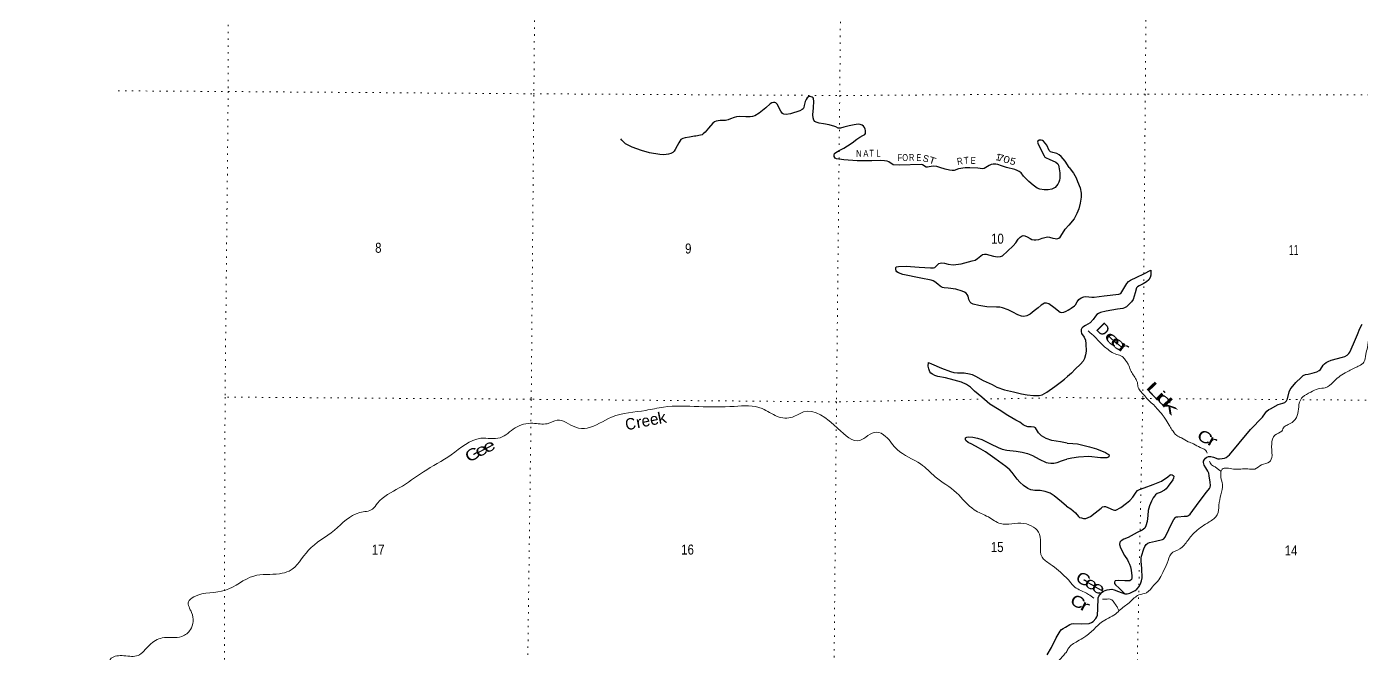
# Model space of a CAD drawing. Header units: feet. Extents: x -1048576 to 137166, y -268550 to 2097152.
# Drawn here: x -201786 to -178479, y 342843 to 353792 of the extents above; entities that cross this region are included whole.
import ezdxf
from ezdxf.enums import TextEntityAlignment as Align

# ---------------------------------------------------------------- set-up
doc = ezdxf.new("R2010")
doc.units = ezdxf.units.FT
doc.header["$LTSCALE"] = 80
doc.linetypes.add('DOTTED', pattern=[1.5, 0.3, -1.2])
for name, color, linetype, lineweight in [('29', 7, 'Continuous', 25), ('39', 7, 'Continuous', 13), ('7', 7, 'DOTTED', 13)]:
    doc.layers.add(name, color=color, linetype=linetype, lineweight=lineweight)
doc.layers.add('30', color=7, linetype='Continuous')
doc.layers.add('41', color=7, linetype='Continuous')

msp = doc.modelspace()

# ---------------------------------------------------------------- linework, layer by layer
at = {"layer": '29'}
for points in [[(-187656.86, 351596.31), (-187599.83, 351627.69), (-187516.41, 351668.4), (-187449.1, 351710.05), (-187372.18, 351763.94), (-187287.88, 351823.88), (-187235.43, 351861.35), (-187184.85, 351889.44), (-187151.1, 351909.17), (-187139.9, 351923.16), (-187136.15, 351943.77), (-187135.85, 351975.58), (-187141.77, 352003.71), (-187153.05, 352032.43), (-187169.87, 352052.41), (-187194.79, 352069.48), (-187229.81, 352084.25), (-187263.53, 352089.87), (-187335.87, 352079.89), (-187420.97, 352059.07), (-187514.15, 352038.39), (-187574.98, 352021.21), (-187596.95, 352016.82), (-187615.36, 352019.86), (-187655.02, 352044.92), (-187673.75, 352050.54), (-187769.28, 352074.89), (-187868.56, 352093.62), (-187947.23, 352108.6), (-187999.68, 352121.72), (-188022.16, 352136.7), (-188037.15, 352159.18), (-188050.26, 352200.39), (-188055.36, 352251.36), (-188047.18, 352376.47), (-188041.23, 352489.5), (-188044.51, 352534), (-188052.13, 352546.93), (-188068.27, 352560.65), (-188085.85, 352567.53), (-188104.44, 352569.33), (-188134.55, 352565.66), (-188153.2, 352549.93), (-188173.89, 352520.7), (-188188.63, 352483.85), (-188205.97, 352413.43), (-188216.61, 352381.29), (-188228.21, 352357.74), (-188243.45, 352345.37), (-188284.21, 352321.8), (-188444.5, 352269.9), (-188525.4, 352259.11), (-188561.63, 352262.21), (-188584.11, 352277.19), (-188613.24, 352315.1), (-188652.52, 352378.38), (-188675.8, 352433.31), (-188689.01, 352451.39), (-188703.6, 352460.03), (-188722.72, 352468.25), (-188741.79, 352468.74), (-188775.17, 352462.63), (-188802.73, 352445.5), (-188880.62, 352374.06), (-188995.2, 352281), (-189070.67, 352233.76), (-189110.47, 352221), (-189151.71, 352214.9), (-189228.33, 352218.18), (-189343.32, 352220.08), (-189391.45, 352219.13), (-189428.32, 352205.32), (-189493.29, 352182.15), (-189537.56, 352164.81), (-189582.53, 352155.34), (-189673.41, 352150.78), (-189746.18, 352143.9), (-189775.45, 352131.09), (-189801.3, 352106.43), (-189879.5, 352016.81), (-189937.12, 351951.1), (-189970.26, 351917.55), (-189990.86, 351902.56), (-190018.81, 351893.86), (-190097.72, 351881.02), (-190121.6, 351876.31)], [(-190121.6, 351876.31), (-190211.1, 351858.65), (-190285.92, 351849.78), (-190329.9, 351840.75), (-190359.87, 351818.27), (-190398.35, 351764.77), (-190427.48, 351712.73), (-190460.89, 351646.61), (-190477.88, 351617.84), (-190504.11, 351595.37), (-190537.82, 351574.76), (-190577.36, 351561.67), (-190657.71, 351554.16), (-190726.71, 351560.09), (-190911.89, 351587.39), (-191050.47, 351626.04), (-191214.9, 351687.33), (-191328.3, 351745.23), (-191365.77, 351777.07), (-191390.4, 351809.42), (-191410.16, 351833.99)], [(-183578.25, 351329.42), (-183647.94, 351439.25), (-183721.17, 351523.29), (-183754.91, 351553.54), (-183796.97, 351575.04), (-183867.3, 351592.37), (-183907.41, 351607.17), (-183929.29, 351625.71), (-183972.03, 351723.38), (-184027.41, 351788.94), (-184045.33, 351803.38), (-184067.38, 351811.83), (-184103.76, 351808.39), (-184130.26, 351792.66), (-184135.36, 351773.31), (-184128.83, 351758.29), (-184070.44, 351632.08), (-184017.62, 351534.24), (-184004.24, 351514.82), (-183982.35, 351498.65), (-183931.83, 351476.26), (-183815.68, 351423.84), (-183779.82, 351396.99), (-183764.47, 351372.46), (-183760.54, 351344.14), (-183746.22, 351236.84), (-183745.74, 351145.8), (-183751.36, 351112.09), (-183763.08, 351075.5), (-183779.46, 351040.91), (-183800.53, 351009.46), (-183826.29, 350980.97), (-183884.36, 350954.74), (-183949, 350941.2), (-184017.35, 350943.5), (-184094.15, 350954.74), (-184138.18, 350970.58), (-184212, 351020.29), (-184285.57, 351084.12), (-184380.76, 351182.66), (-184418.2, 351235.81), (-184454.06, 351262.66), (-184486.07, 351279.35), (-184532.19, 351296.27), (-184676.85, 351333), (-184763.15, 351360.69), (-184827.37, 351381.95), (-184862.15, 351387.44), (-184908.97, 351389.31), (-184944.57, 351381.82), (-184976.92, 351368.25), (-185038.1, 351330.88), (-185066.32, 351312.51), (-185092.54, 351308.76), (-185177.5, 351321.06), (-185312.59, 351327.33), (-185396, 351327.49), (-185510.67, 351308.37), (-185589.82, 351281.4), (-185624.52, 351276.92), (-185668.5, 351282.7), (-185746.87, 351302.17), (-185839.22, 351329.96), (-185890.51, 351346.23), (-185947.81, 351351.95), (-185991.66, 351351.85), (-186024.64, 351343.12), (-186053.48, 351334.99), (-186075.21, 351335.87), (-186143.38, 351376.19), (-186167.73, 351383.69), (-186542.72, 351373.89), (-186655.62, 351379.79), (-186729.68, 351430.51), (-186761.53, 351441.75), (-186802.74, 351447.37), (-186873.92, 351451.12), (-187027.73, 351450.57), (-187282.27, 351447.37), (-187513.81, 351464.66), (-187646.68, 351483.01), (-187668.66, 351495.49), (-187682.27, 351526.02), (-187683.84, 351552.31), (-187677.34, 351578.46), (-187656.86, 351596.31)], [(-183578.25, 351329.42), (-183503.9, 351232.08), (-183459.42, 351150.63), (-183436.16, 351089.38), (-183386.01, 350975.3), (-183369.83, 350881.07), (-183373.15, 350811.45), (-183388.08, 350707.69), (-183411.48, 350610.23), (-183446.8, 350526.73), (-183495.65, 350436.16), (-183586.53, 350325.4)], [(-184659.34, 349870.11), (-184560.86, 349965.45), (-184513.57, 350017.2), (-184470.17, 350077.09), (-184436.95, 350115.57), (-184403.09, 350136.65), (-184385.81, 350141.74), (-184352.07, 350139.78), (-184311.45, 350121.19), (-184264.13, 350089.85), (-184232.78, 350076.24), (-184193.87, 350068.49), (-184161.6, 350065), (-184113.07, 350073.21), (-184054.16, 350096.48), (-183983.21, 350115.52), (-183953.68, 350119.32), (-183922.69, 350114.52), (-183864.46, 350097.39), (-183824.25, 350088.65), (-183803.82, 350085.6), (-183775.73, 350089.35), (-183758.87, 350098.72), (-183740.14, 350113.7), (-183725.15, 350132.43), (-183647.87, 350255.43), (-183586.53, 350325.4)], [(-183598.82, 348836.83), (-183638.05, 348814.89), (-183680.75, 348795.39), (-183711.05, 348793.87), (-183740.14, 348800.61), (-183846.75, 348882.98), (-183934.45, 348947.05), (-183974.29, 348963.58), (-184010.9, 348960.44), (-184067.94, 348924.24), (-184123.3, 348877.44), (-184190.73, 348828.05), (-184264.38, 348768.66), (-184321.42, 348737.28), (-184371.4, 348727.56), (-184414.48, 348733.18), (-184474.46, 348755.97), (-184562.4, 348805.9), (-184646.51, 348843.65), (-184746.76, 348881.67), (-184792.86, 348890.53), (-184849.47, 348893.46), (-185018.89, 348898.28), (-185155.76, 348918.72), (-185254.24, 348942.57), (-185292.29, 348959.36), (-185312.12, 348979.88), (-185331.57, 349022.63), (-185344.67, 349083.45), (-185360.43, 349111.55), (-185380.12, 349134.54), (-185411, 349154.64), (-185448.09, 349172.02), (-185560.55, 349204.18), (-185695.47, 349220.55), (-185761.9, 349229.73), (-185794.08, 349236.32), (-185817.48, 349244.55), (-185836.1, 349257.21), (-185871.83, 349292.14), (-185925.64, 349331.42), (-185956.09, 349351.32), (-185991.67, 349364.83), (-186172.68, 349400.14), (-186488.07, 349463.71), (-186562.99, 349488.06), (-186587.34, 349508.67), (-186600.67, 349528.16), (-186609.92, 349556.84), (-186607.95, 349581.72), (-186594.84, 349598.58), (-186558.7, 349602.46), (-186429.48, 349606.39), (-186197.7, 349590.45), (-186002.15, 349579.14), (-185967.86, 349578.57), (-185952.35, 349577.97), (-185927.37, 349585.99), (-185886.34, 349625.71), (-185855.63, 349651.47), (-185832.46, 349660.39), (-185807.01, 349662.79), (-185758.66, 349657.95), (-185692.37, 349640.69), (-185607.74, 349633.24), (-185466.22, 349649.08), (-185272.39, 349697.85), (-185224.99, 349713.79), (-185184.35, 349742.81), (-185094.43, 349813.99), (-185060.71, 349819.61), (-185027.52, 349815.58), (-184963.24, 349798.36), (-184901.5, 349784.02), (-184830.83, 349770.88), (-184781.61, 349774.66), (-184743.42, 349790.69), (-184659.34, 349870.11)], [(-183598.82, 348836.83), (-183545.59, 348872.66), (-183487.85, 348913.15), (-183470.18, 348932.31), (-183442.04, 348984.96), (-183412.57, 349022.44), (-183372.1, 349052.27), (-183327.19, 349071.87), (-183288.87, 349078.92), (-183181.89, 349068.09), (-183145.87, 349068.05), (-182972.02, 349086.88), (-182711.22, 349116.12), (-182680.54, 349128.62), (-182657.99, 349156.61), (-182643.19, 349189.52), (-182572.24, 349307.3), (-182546.78, 349338.95), (-182510.58, 349364.67), (-182400.69, 349413.02), (-182278.45, 349473.25), (-182154.08, 349539.49), (-182153.8, 349452.64), (-182166.43, 349409.01), (-182187.72, 349370.49), (-182227.88, 349335.07), (-182288.02, 349297.72), (-182359.28, 349264.77), (-182388.41, 349248.2), (-182402.39, 349227.24), (-182428.33, 349140.9), (-182464.91, 349026.49), (-182492.53, 348985.03), (-182535.21, 348941.01), (-182578.44, 348897.42), (-182612.91, 348879.5), (-182643.53, 348870.42), (-182738.66, 348854.1), (-182937.03, 348819.59), (-183035.79, 348797.83), (-183070.92, 348781.81), (-183096.78, 348762.24), (-183118.23, 348736.28), (-183159.77, 348676.5), (-183215.42, 348616.99), (-183293.02, 348570.04), (-183344.03, 348540.74), (-183362.11, 348523.22), (-183371.05, 348500.87), (-183372.89, 348466.83), (-183362.39, 348430.01), (-183317.27, 348366.52), (-183298.05, 348312.51), (-183289.33, 348250.85), (-183285.87, 348121.52), (-183293.07, 348058.1), (-183314.01, 347995.78), (-183338.84, 347945.62), (-183383.15, 347897.21), (-183475.71, 347808.13), (-183541.65, 347738.73), (-183608.39, 347677.5)], [(-181059.79, 346268.44), (-180985.67, 346242.75), (-180955.38, 346239.23), (-180910.95, 346247.35), (-180870.41, 346254.35), (-180839.97, 346266.17), (-180807.45, 346285.88), (-180782.62, 346309.48), (-180613.08, 346516.22), (-180414.65, 346754.72), (-180202.64, 346966.69), (-180150.28, 347044.97), (-180125.81, 347076.27), (-180095.1, 347100.82), (-180066.49, 347117.53), (-179927.92, 347187.53), (-179846.74, 347212.21), (-179815, 347226.62), (-179787.41, 347253.46), (-179769.84, 347288.64), (-179737.84, 347412.05), (-179721.41, 347453.58), (-179702.27, 347475.99), (-179619.55, 347577.38), (-179531.11, 347662.5), (-179494.39, 347697.09), (-179451.76, 347716.76), (-179404.84, 347722.65), (-179336.45, 347737.56), (-179254.78, 347762.13), (-179216.8, 347782.54), (-179191.47, 347801.29), (-179143.59, 347875.09), (-179122.49, 347902.51), (-179092.17, 347924.58), (-179055.37, 347944.09), (-179006.68, 347963.3), (-178809.96, 348016.02), (-178767.66, 348031.43), (-178728.5, 348054.82), (-178696.39, 348083.05), (-178679.09, 348104.35), (-178613.59, 348252.53), (-178547.81, 348414.84), (-178505.42, 348517.02), (-178464.11, 348592.96)], [(-183617.98, 346515.41), (-183733.28, 346535.69), (-183884.2, 346560.4), (-183982.47, 346596.37), (-184064.2, 346644.62), (-184113.93, 346697.53), (-184149.28, 346754.67), (-184170.99, 346783.31), (-184188.98, 346793.71), (-184243.34, 346800.67), (-184299.86, 346799.58), (-184347.04, 346815.08), (-184383.97, 346837.33), (-184444.45, 346880.64), (-184509.76, 346916.17), (-184651.62, 346999.32), (-184801.34, 347094.72), (-184967.06, 347198.46), (-185108.27, 347319.98), (-185231.59, 347425.05), (-185305.1, 347492.92), (-185372.94, 347538.49), (-185463.07, 347578.36), (-185591.56, 347616.84), (-185740.68, 347654.24), (-185872.99, 347680.07), (-185926.12, 347695.45), (-185969.2, 347718.02), (-185993.55, 347736.66), (-186014.88, 347761.2), (-186034.13, 347816.06), (-186041.48, 347858.6), (-186036.34, 347923.16), (-185982.29, 347898.03), (-185808.02, 347822.43), (-185651.56, 347767.32), (-185596.44, 347751.65), (-185528.88, 347743.08), (-185411.87, 347741.15), (-185323.31, 347727.56), (-185274.26, 347714.18), (-185217.05, 347687.43), (-185085.17, 347610.51), (-184927, 347537.19), (-184843.43, 347493.15), (-184708.56, 347448.19), (-184553.77, 347413.86), (-184415.19, 347375.21), (-184313.33, 347356.41), (-184201.76, 347347.45), (-184106.88, 347349.92), (-184052.21, 347361.14), (-183970.72, 347406.26), (-183831.86, 347502.96), (-183713.31, 347591.91), (-183664.18, 347633.52), (-183608.39, 347677.5)], [(-183627.08, 345413.12), (-183714.78, 345486.92), (-183844.12, 345594.1), (-183914.35, 345640.6), (-184000.51, 345670.57), (-184086.74, 345684.97), (-184179.47, 345690.54), (-184249.94, 345699.79), (-184302.05, 345720.85), (-184378.89, 345777.34), (-184443.43, 345832.27), (-184489.4, 345884.11), (-184542.27, 345953.09), (-184573.7, 346002.11), (-184619.33, 346049.31), (-184688.98, 346107.02), (-184880.31, 346247.55), (-185041.82, 346361.33), (-185161.63, 346436.03), (-185279.66, 346496.56), (-185341.69, 346524.73), (-185385.55, 346558.91), (-185393.24, 346581.26), (-185388.52, 346607.15), (-185366.33, 346621.22), (-185341.69, 346625.88), (-185263.48, 346617.5), (-185184.35, 346601.53), (-185106.74, 346578.56), (-184954.63, 346505.34), (-184820.53, 346440.5), (-184751.65, 346412.34), (-184672.03, 346391.59), (-184508.9, 346372.74), (-184400.21, 346356.8), (-184309.58, 346333.66), (-184223.64, 346297.32), (-184101.65, 346232.68), (-183979.48, 346178.14), (-183946.19, 346168.84), (-183903.07, 346162.74), (-183846.91, 346165.09), (-183789.82, 346177.04), (-183712.65, 346206.06), (-183659.89, 346223.38), (-183620.32, 346232.25)], [(-183617.98, 346515.41), (-183517.75, 346510.54), (-183433.08, 346501.44), (-183340.95, 346480.58), (-183225.76, 346452.49), (-183102.26, 346413.31), (-182946.12, 346353.71), (-182910.27, 346330.79), (-182890.31, 346315.19), (-182882.81, 346291.88), (-182896.91, 346270.86), (-182921.77, 346260.33), (-183032.7, 346260.47), (-183236.03, 346280.6), (-183419.73, 346271.15), (-183535.02, 346252.37), (-183620.32, 346232.25)], [(-183644.52, 343299.98), (-183567.2, 343344.35), (-183537.88, 343355.69), (-183502.31, 343361.26), (-183371.25, 343358.71), (-183233.93, 343366.13), (-183192.4, 343379.76), (-183162.71, 343397.05), (-183113.23, 343450.62), (-183096.29, 343481.54), (-183087.82, 343510.71), (-183081.6, 343619.66), (-183073.76, 343809.35), (-183063.7, 343838.44), (-183042.35, 343867.31), (-183005.16, 343911.02), (-182981.86, 343928.28), (-182954.11, 343942.34), (-182916.98, 343951.72), (-182875.14, 343956.96), (-182836.13, 343960.83), (-182794.53, 343953.36), (-182721.5, 343925.12), (-182606.37, 343881.02), (-182568.62, 343880.87), (-182523.38, 343895.56), (-182430.64, 343939.76), (-182398.03, 343965.61), (-182359.14, 344009.54), (-182334.6, 344055.48), (-182315.51, 344111.96), (-182306.24, 344161.97), (-182310.89, 344325.88), (-182322.59, 344453.12), (-182322.84, 344505.68), (-182316.86, 344537.84), (-182273.94, 344666.26), (-182259.84, 344706.78), (-182236.07, 344744.29), (-182206.6, 344768.72), (-182174.81, 344781.47), (-182075.53, 344803.77), (-181951.96, 344829.64), (-181929.14, 344844.07), (-181910.68, 344868.07), (-181879.57, 344919.11), (-181801.4, 345095.32), (-181751.27, 345181.19), (-181726.39, 345215.04), (-181710.54, 345224.96), (-181683.76, 345228.34), (-181574.64, 345238.33), (-181518.58, 345240.79), (-181497.73, 345250.97), (-181469.72, 345274.52), (-181423.36, 345338.39), (-181294.75, 345515.63), (-181182.95, 345658.87), (-181131.25, 345722.49), (-181116.79, 345746.63), (-181114.07, 345774.67), (-181118.9, 345835.35), (-181136.92, 345942.75), (-181144.12, 345989.19), (-181157.48, 346023.94), (-181196.64, 346083.27), (-181221.92, 346130.22), (-181233.13, 346174.87), (-181232.4, 346200.2), (-181217.92, 346229.11), (-181199.45, 346254.3), (-181178.76, 346270.76), (-181146.29, 346280.22), (-181106.29, 346279.42), (-181057.78, 346268.4)], [(-183627.08, 345413.12), (-183553.85, 345366.43), (-183471.91, 345298.82), (-183418.42, 345231.89), (-183398.21, 345217.18), (-183366.44, 345208.66), (-183329.78, 345200.2), (-183289.98, 345199.09), (-183246.86, 345213.33), (-183208.56, 345235.88), (-183128.67, 345296.93), (-183024.09, 345381.74), (-182996.28, 345402.05), (-182969.09, 345408.94), (-182943.75, 345405.45), (-182906.94, 345389.55), (-182814.96, 345349.38), (-182789.08, 345343.02), (-182764.68, 345342.34), (-182678.94, 345393.18), (-182580.66, 345465.99), (-182522.57, 345513.39), (-182469.63, 345570.87), (-182409.33, 345660.58), (-182387.26, 345685.34), (-182349.93, 345705.87), (-182272.7, 345734.66), (-182114.17, 345794.18), (-181967.78, 345851.91), (-181859.38, 345926.55), (-181816.31, 345962.06), (-181798.44, 345966.86), (-181779.97, 345963.37), (-181764.3, 345952.31), (-181754.24, 345938.63), (-181756.82, 345903.78), (-181771.71, 345872.33), (-181850.56, 345762.78), (-181886.25, 345717.62), (-181914.48, 345693.34), (-181993.97, 345652.47), (-182042.71, 345632.72), (-182071.4, 345613.59), (-182091.67, 345590.92), (-182110.76, 345561.85), (-182145.25, 345500.73), (-182178.12, 345421.78), (-182199.71, 345337.88), (-182207.77, 345250.69), (-182219.91, 345147.92), (-182241.65, 345069.57), (-182261.96, 345031.81), (-182304.81, 344993.98), (-182395.31, 344951.39), (-182548.27, 344867.53), (-182625.58, 344834.7), (-182674.54, 344807.38), (-182696.97, 344782.74), (-182703.47, 344746.48), (-182685.03, 344686.4), (-182617.13, 344551.78), (-182561.43, 344474.27), (-182541.68, 344437.68), (-182525.4, 344398.51), (-182510.39, 344354.54), (-182497.18, 344296.97), (-182487.1, 344195.79), (-182485.86, 344157.39), (-182492.43, 344131.26), (-182521.11, 344109.61), (-182605.83, 344109.24), (-182718.67, 344115.48), (-182775.79, 344109.47), (-182787.79, 344088.55), (-182786.42, 344065.19), (-182772.59, 344041.8), (-182707.22, 343981.96), (-182610.34, 343881.04)], [(-183963.05, 342815.86), (-183889.11, 342946.4), (-183805.6, 343110.68), (-183736.97, 343230.76), (-183713.92, 343257.92), (-183683.73, 343276.34), (-183644.52, 343299.98)]]:
    msp.add_lwpolyline(points, dxfattribs=at)
at = {"layer": '39'}
for points in [[(-139726.18, 284721.75), (-139786.61, 284683.23), (-139865.18, 284636.58), (-139935.68, 284589.96), (-139981.99, 284555.51), (-140024.23, 284506.92), (-140030.24, 284490.75), (-140030.24, 284490.75), (-140086.75, 284492.64)], [(-169956.31, 353402.93), (-170032.75, 353412.55), (-170117.94, 353390.05), (-170229.38, 353366.05), (-170379.47, 353326.68), (-170610.16, 353290.97), (-170719.5, 353270.97), (-170791.76, 353191.66), (-170824.68, 353065.11), (-170913.93, 352945.76), (-171010.3, 352870.98), (-171139.25, 352877.62), (-171364.42, 352912.47), (-171571.79, 352930.8), (-171695.85, 352977.73), (-171783.19, 352949.21), (-171887.44, 352787.76), (-171988.25, 352597.97), (-172103.09, 352412.5), (-172211.43, 352344.02), (-172369.03, 352331.05), (-172550.27, 352344.82), (-172749.61, 352360.97), (-172913.31, 352346.1), (-173103.42, 352321.68), (-173370.1, 352300.83), (-173434.75, 352296.08), (-173568.92, 352246.29), (-173642.9, 352181.15), (-173708.29, 352045.16), (-173773.98, 351895.05), (-173834.91, 351779.16), (-173966.2, 351674.8), (-174133.79, 351666.07), (-174175.96, 351675), (-174254, 351704.85), (-174354.21, 351735.15), (-174470.98, 351745.59), (-174546.17, 351718.84), (-174612.56, 351631.34), (-174683.06, 351539.88), (-174803.8, 351457.51), (-174914.33, 351380.99), (-175003.4, 351269.72), (-175085, 351130.02), (-175145.77, 351022.21), (-175273.4, 350899.6), (-175382.53, 350889.69), (-175497.79, 350875.87), (-175619.35, 350850.06), (-175693.25, 350788.95), (-175730.27, 350755.38), (-175825.64, 350632.11), (-175971.49, 350410.92), (-176149.34, 350202.5), (-176293.7, 350051.95), (-176479.19, 349863.88), (-176735.86, 349743.88), (-176966.57, 349611.23), (-177128.02, 349511.52), (-177318.03, 349396.22), (-177468.62, 349332.64), (-177602.96, 349274.78), (-177705.58, 349095.12), (-177745.86, 348906.12), (-177836.09, 348740.35), (-177916.12, 348675.33), (-178102.31, 348549.86), (-178206.53, 348485.34), (-178340.3, 348358.81), (-178370.12, 348187.78), (-178400.9, 348067.24), (-178431.97, 347932.58), (-178516.08, 347865.63), (-178581.28, 347834.64), (-178758.72, 347741.3), (-178873.2, 347668.91), (-178969.87, 347579.99), (-179109.05, 347483.87), (-179232.5, 347464.15), (-179360.84, 347404.15), (-179503.79, 347320.22), (-179558.17, 347228.43), (-179579.63, 347071.36), (-179630.99, 346931.05), (-179755.97, 346838.67), (-179823.35, 346799.65), (-179869.28, 346725.87), (-179987.79, 346653.55), (-180043.4, 346503.23), (-180035.59, 346299.13)], [(-183247.23, 348476.27), (-183128.56, 348364.83), (-183037.72, 348272.12), (-182881.3, 348133.67), (-182775.67, 348072.97), (-182679.49, 348042.75), (-182637.7, 348015.66), (-182592.57, 347956.19), (-182549.44, 347896.75), (-182509.31, 347790.94), (-182460.65, 347707.17), (-182407.91, 347625.33), (-182388.86, 347572.44), (-182374.51, 347487.34), (-182325.72, 347409.62), (-182258.62, 347339.61), (-182189.75, 347257.44), (-182102.57, 347182.99), (-182031.69, 347100.78), (-181970.59, 347032.91), (-181907.82, 346948.85), (-181835.68, 346830.27), (-181784.92, 346750.49), (-181702.37, 346647.86), (-181618.54, 346605.78), (-181500.95, 346538.78), (-181406.91, 346502.55), (-181295.28, 346439.71), (-181237.28, 346416.33), (-181181.76, 346370.78), (-181172.46, 346342.01)], [(-183635.47, 344168.86), (-183914.1, 344402.13), (-184054.67, 344524.17), (-184098.41, 344922.49), (-184371.84, 345111.99), (-184779.92, 345110.31), (-184991.25, 345224.68), (-185240.87, 345351.4), (-185547.92, 345648.19), (-185919.72, 345927.16), (-186174.75, 346150.9), (-186585.12, 346403.83), (-186787.57, 346633.33), (-186948.67, 346709.03), (-187234.5, 346563.17), (-187620.92, 346773.53), (-188220.95, 347059.88), (-188413.48, 346970.06), (-188678.04, 346981.69), (-188941.72, 347120.62), (-189430.33, 347157.79), (-190050.54, 347153.29), (-190664.71, 347144.71), (-190976.2, 347087.91), (-191570.92, 346970.1), (-191996.46, 346778.58), (-192198.38, 346791.87), (-192520.74, 346916.99), (-192696.92, 346855.36), (-192949.38, 346862.88), (-193256.99, 346781.81), (-193516.75, 346609.54), (-193856.2, 346599.37), (-194371.27, 346313.39), (-194858.15, 346013.11), (-195280.26, 345732.66), (-195659.85, 345466.1), (-195745.4, 345363.54), (-195970.05, 345302.2), (-196410.52, 344995.58), (-196867.47, 344642.59), (-197203.27, 344280.81), (-197369.24, 344233.27), (-197822.02, 344193.45), (-198316.64, 343943.73), (-198868.93, 343827.7), (-198962.43, 343743.37), (-198905.15, 343553.1), (-198927.37, 343258.22), (-199075.67, 343137.83), (-199419.27, 343111.53), (-199642.33, 342987.54), (-199841.56, 342804.81), (-200088.04, 342800.17), (-200308.53, 342756.99), (-200346.64, 342502.61), (-200280.53, 342126.39), (-200390.17, 341751.18), (-200416.75, 341409.84), (-200378.19, 341140.88), (-200375.19, 340989.31), (-200404.25, 340876.32)], [(-180035.59, 346299.13), (-180084.34, 346187.03), (-180220.53, 346137.29), (-180339.08, 346062.96), (-180460.05, 346065.4), (-180712.24, 346062.43), (-180907.98, 346058.31), (-180934.38, 345953.84), (-180903.55, 345789.66), (-180929.42, 345614.51), (-180965.59, 345429.47), (-180995.32, 345262.47), (-181135.1, 345138.08), (-181370.53, 344973.23), (-181509.01, 344814.49), (-181649.25, 344667.9), (-181800.31, 344582.11), (-181866.3, 344417.86), (-181946.35, 344255.92), (-182015.69, 344124.05), (-182102.32, 344032.92), (-182230.13, 343902.23), (-182364.09, 343862.54), (-182513.82, 343744.41), (-182684.09, 343608.53), (-182770.47, 343529.5), (-182895.07, 343455.29), (-183015.51, 343387.05), (-183143.1, 343266.46), (-183309.38, 343128.48), (-183436.04, 343052.29), (-183596.02, 342926.29), (-183633.76, 342858.4), (-183648.31, 342842.67)], [(-181129.45, 346202.29), (-181119.39, 346171.63), (-181060.1, 346113.89), (-181008.32, 346082.55), (-180988.49, 346066), (-180946.75, 346036.88), (-180933.18, 346025.75)], [(-183637.34, 344170.9), (-183573.31, 344101.05), (-183482.65, 344000.27), (-183376.98, 343941.59), (-183245.32, 343872.29), (-183147.93, 343808.82)], [(-182998.42, 343789.32), (-182976.77, 343790.12), (-182916.24, 343790.92), (-182865.84, 343789.9), (-182814.14, 343754.53), (-182761.32, 343676.72), (-182730.08, 343627.63), (-182714.48, 343579.81)], [(-183648.31, 342842.67), (-183877.78, 342627.79), (-184039.73, 342578.21), (-184308.33, 342589.87), (-184420.66, 342410.68), (-184555.24, 342227.58), (-184719.08, 342198.21), (-184779.75, 342188.46), (-184878.81, 342176.91), (-184934.31, 342037.8), (-185064.46, 341911.25), (-185157.84, 341845.11), (-185273.61, 341754.85), (-185446.07, 341644.71), (-185547.66, 341265.42), (-185720.14, 341153.26), (-185882.18, 340794.52), (-186097.42, 340634.11), (-186426.02, 340437.98), (-186479.93, 340236.23), (-186558.81, 339927.53), (-186526.89, 339573.73), (-186603.68, 339275.12), (-186617.95, 338962), (-186816.95, 338516.59), (-187090.23, 338435.32), (-187323.28, 338327.55), (-187468.16, 338116.22), (-187937.11, 337484.45), (-188207.14, 337287.98), (-188387.62, 337185.97), (-188818.61, 337083.39), (-189139.47, 336838.72), (-189550.45, 336412.72), (-189598.71, 336150.31), (-189689.17, 335920.48), (-189798.24, 335923.13), (-189879.65, 335834.69), (-190036.19, 335690.11), (-190361.85, 335334.34), (-190626.91, 335273.23), (-190851.59, 335502.86), (-191147.99, 335878.39), (-191422.85, 335859.77), (-191669.98, 335762.18), (-192144.1, 335554.77), (-192254.7, 335335.16), (-192362.16, 335277.18), (-192476.92, 335039.41), (-192784.36, 334982.58), (-192988.51, 334965.58), (-193242.25, 334787.2), (-193470.71, 334465.22), (-193573.55, 334197.07), (-193569.49, 333906.07), (-193649.31, 333831.1)]]:
    msp.add_spline(points, degree=3, dxfattribs=at)
at = {"layer": '7'}
for points in [[(-198278.37, 358024.52), (-198267, 352658.47), (-198321.78, 347320.25), (-198335.61, 342060.6), (-198361.88, 336754.55), (-198368.12, 334412.68)], [(-187544.19, 357835.52), (-187587.12, 352588.74), (-187644.01, 347236.39), (-187692.34, 341954.71), (-187698.69, 336608.13), (-187736.73, 331352.67), (-188058.41, 325977.6)], [(-182210.96, 357747.99), (-182250.46, 352613.78), (-182293.83, 347295.9), (-182406.3, 341953.16), (-182439.59, 336635.07), (-182489.22, 331307.22), (-182543.01, 325973.39)], [(-192893.06, 357498.59), (-192928.25, 352597.34), (-192974.79, 347281.3), (-193045.34, 341999.75), (-193045.17, 336719.82), (-193063.17, 331442.01), (-193277.98, 326038.04)], [(-200188.04, 352671.58), (-198267, 352658.47), (-192940.22, 352619.64), (-187587.12, 352588.74), (-183567.62, 352616.25)], [(-171592.55, 352519.29), (-176905.83, 352592.47), (-182250.46, 352613.78), (-183567.62, 352616.25)], [(-183611.41, 347312.42), (-187644.01, 347236.39), (-192974.79, 347281.3), (-198321.78, 347320.25)], [(-182144.66, 347294.74), (-182293.83, 347295.9), (-183611.41, 347312.42)], [(-171686.45, 347196.37), (-176955.68, 347254.52), (-181739.41, 347291.6)]]:
    msp.add_lwpolyline(points, dxfattribs=at)

# ---------------------------------------------------------------- texts
at = {"layer": '30'}
for s, rotation, width, p in [('N', 0.72, 0.65, (-187254.03, 351517.73)), ('A', 0.72, 0.75, (-187130.91, 351519.08)), ('T', 0.205, 0.8, (-187029.36, 351520.68)), ('L', 0.205, 0.75, (-186909.54, 351520.99)), ('F', 1.497, 0.75, (-186537.97, 351443.66)), ('O', 1.497, 0.65, (-186443.25, 351444.85)), ('R', 1.497, 0.65, (-186329.99, 351447.88)), ('E', 356.553, 0.75, (-186207.59, 351445)), ('S', 347.284, 0.95, (-186094.77, 351428.1)), ('T', 342.036, 1.2, (-185988.17, 351396.96)), ('R', 9.466, 0.8, (-185480.68, 351383.49)), ('T', 3.536, 0.9, (-185373.93, 351397.8)), ('E', 357.343, 0.75, (-185260.06, 351394.97)), ('7', 346.197, 1.1, (-184785.24, 351440.58)), ('0', 344.047, 1.25, (-184688.46, 351412.44)), ('5', 345.753, 1.1, (-184578.61, 351380.83))]:
    msp.add_text(s, height=120, rotation=rotation, dxfattribs=dict(at, width=width)).set_placement(p, align=Align.CENTER)
msp.add_text('1', height=120, rotation=348.846, dxfattribs=at).set_placement((-184828.12, 351453.98), align=Align.CENTER)
at = {"layer": '41'}
for s, rotation, p in [('D', 314.834, (-183057.11, 348433.46)), ('e', 10.981, (-190957.93, 346808.76)), ('e', 12.021, (-190808.58, 346837.33))]:
    msp.add_text(s, height=200, rotation=rotation, dxfattribs=at).set_placement(p, align=Align.CENTER)
for s, rotation, width, p in [('e', 316.875, 1.95, (-182880.27, 348264.11)), ('e', 320.091, 1.85, (-182779.08, 348181.87)), ('r', 325.681, 1.8, (-182676.91, 348111.8)), ('L', 313.809, 2.05, (-182154.11, 347375.18)), ('i', 314.332, 1.9, (-182061.45, 347273.76)), ('c', 319.229, 2.1, (-181981.57, 347204.74)), ('k', 312.741, 2.2, (-181887.9, 347095.14)), ('k', 11.163, 1.1, (-190672.67, 346862.5)), ('C', 11.429, 0.95, (-191221.74, 346755.02)), ('r', 10.981, 1.1, (-191076.27, 346783.27)), ('C', 330.982, 1.3, (-181258.57, 346534.62)), ('r', 331.176, 1.6, (-181123.14, 346467.65)), ('G', 30.153, 1.25, (-193947.86, 346235.12)), ('e', 27.926, 1.4, (-193806.84, 346308.63)), ('e', 27.926, 1.4, (-193668.19, 346379.29)), ('G', 332.551, 1.2, (-183374.68, 344052.51)), ('e', 332.259, 1.4, (-183237.39, 343976.88)), ('e', 331.09, 1.45, (-183112.49, 343903.39)), ('C', 334.436, 1.25, (-183472.79, 343654.87)), ('r', 332.22, 1.6, (-183344.86, 343585.65))]:
    msp.add_text(s, height=200, rotation=rotation, dxfattribs=dict(at, width=width)).set_placement(p, align=Align.CENTER)
at = {"layer": '7'}
for s, width, p in [('10', 0.85, (-184944.23, 349999.97)), ('8', 0.85, (-195700.47, 349841.41)), ('9', 0.85, (-190288.04, 349828.49)), ('11', 0.65, (-179744, 349802.73)), ('17', 0.85, (-195759.14, 344566.16)), ('16', 0.85, (-190355.64, 344568.23)), ('15', 0.85, (-184948.08, 344612.01)), ('14', 0.85, (-179816.21, 344552.06))]:
    msp.add_text(s, height=175, dxfattribs=dict(at, width=width)).set_placement(p)

doc.saveas('drawing.dxf')
